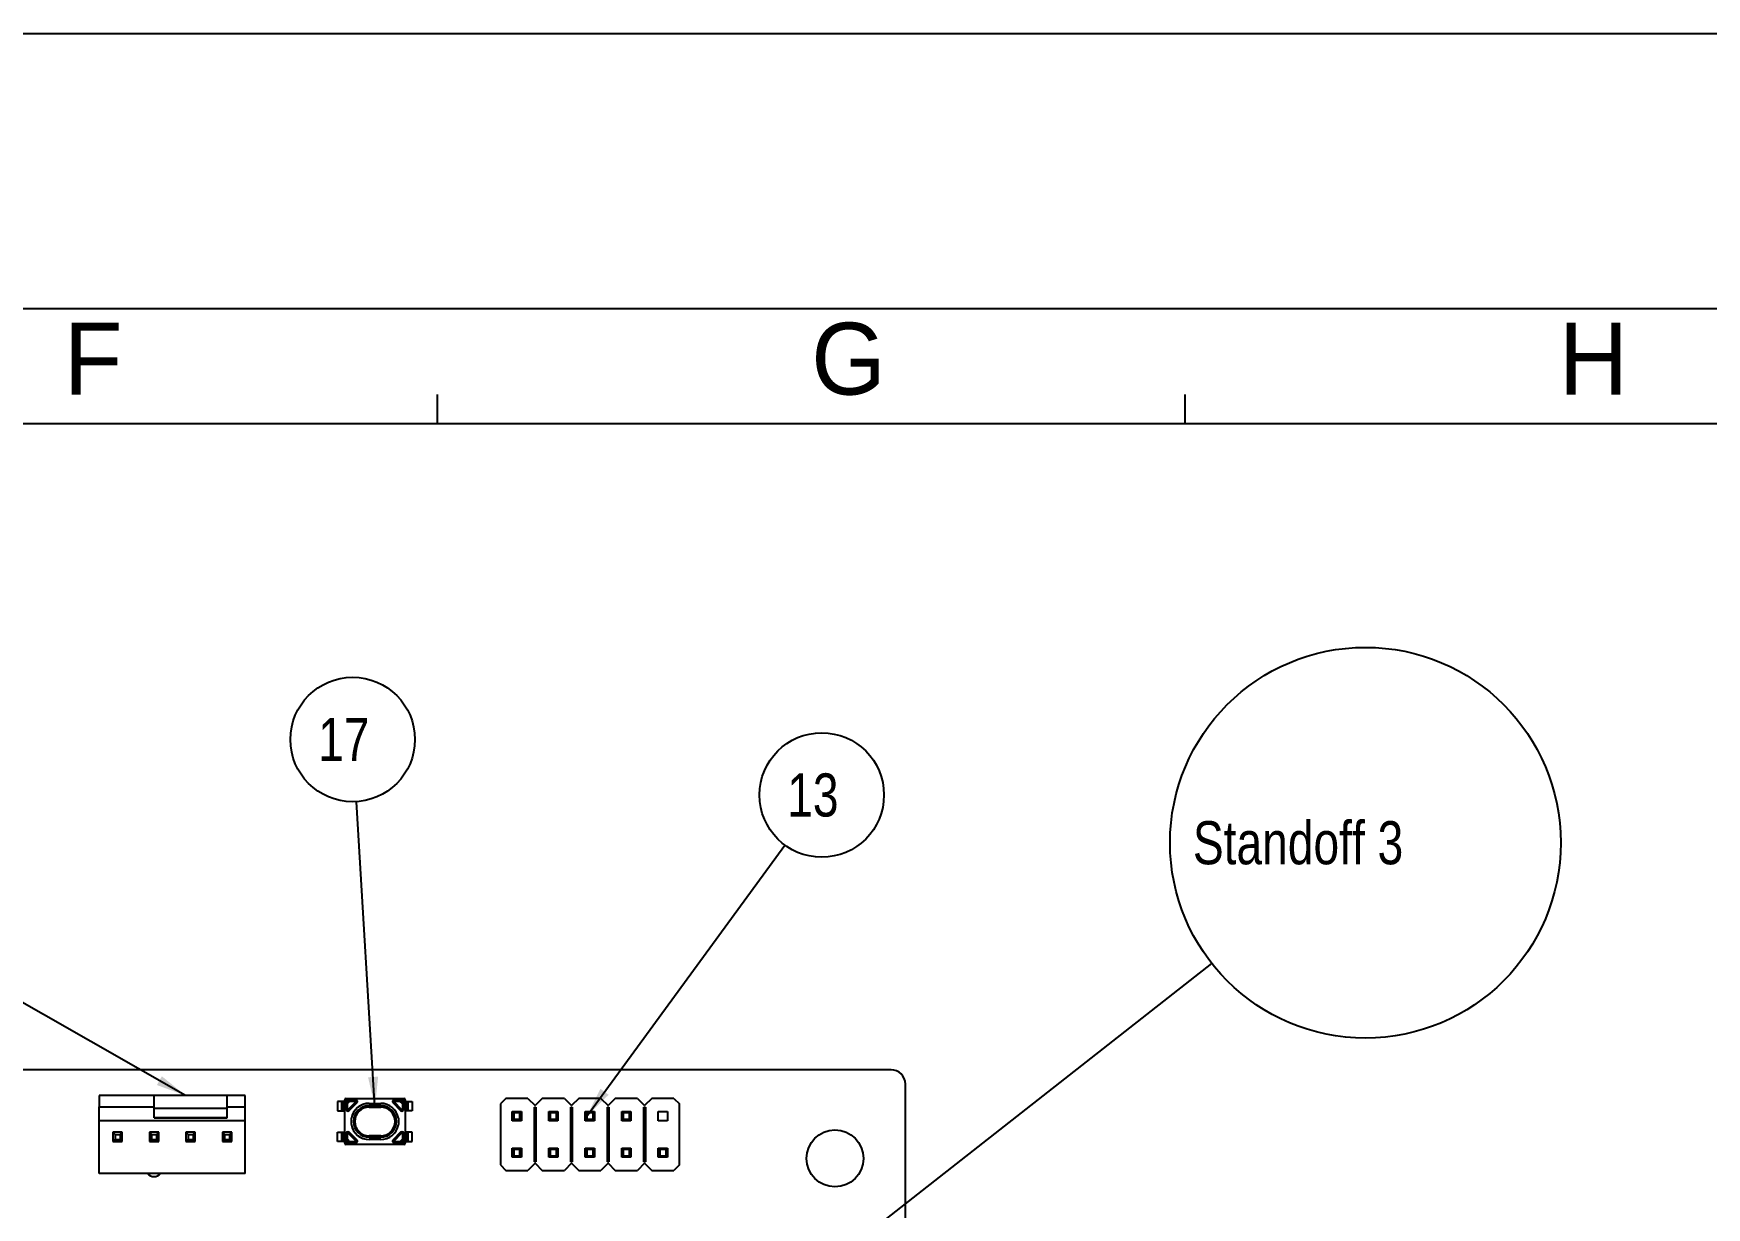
# Model space of a CAD drawing. Header units: millimetres. Extents: x 0 to 841, y 0 to 594.
# Drawn here: x 309.7 to 426.1, y 512.3 to 594 of the extents above; entities that cross this region are included whole.
import ezdxf

# ---------------------------------------------------------------- set-up
doc = ezdxf.new("R2010")
doc.units = ezdxf.units.MM
doc.header["$LTSCALE"] = 46.255
doc.layers.get('0').update_dxf_attribs({"linetype": 'CONTINUOUS'})
doc.layers.add('ASSEM_MEM', color=7, linetype='CONTINUOUS')
doc.layers.add('DETAIL', color=7, linetype='CONTINUOUS')
doc.styles.get("Standard").update_dxf_attribs({"font": 'txt', "width": 0.8})
doc.styles.add('TEXTSTYLE_2', font='txt')
doc.dimstyles.get("Standard").update_dxf_attribs({"dimtxt": 3, "dimasz": 2.1, "dimexe": 2, "dimexo": 1, "dimtad": 1, "dimzin": 0, "dimdsep": 46, "dimtxsty": 'STANDARD', "dimblk": '_FILLED', "dimblk1": '_FILLED', "dimblk2": '_FILLED', "dimcen": 0.09, "dimazin": 0, "dimtol": 1, "dimtp": 0.01, "dimtm": 0.01, "dimtfac": 1, "dimtofl": 0, "dimtmove": 0, "dimatfit": 3, "dimldrblk": '_FILLED', "dimfxl": 1, "dimtolj": 1, "dimtzin": 0, "dimarcsym": 0})

# ---------------------------------------------------------------- blocks, each defined once
blk = doc.blocks.new('_FILLED')
at = {"color": 0, "linetype": 'BYBLOCK'}
blk.add_solid([(0, 0), (-1, 0.167), (-1, -0.167)], dxfattribs=at)
blk = doc.blocks.new('BALLOON_BL16', base_point=(364.57, 541.03))
at = {"layer": 'DETAIL', "color": 7, "linetype": 'CONTINUOUS'}
blk.add_circle((364.57, 541.03), 4.33, dxfattribs=at)
at = {"layer": 'DETAIL', "color": 7, "linetype": 'CONTINUOUS', "insert": (362.17, 542.53), "char_height": 3, "width": 4.8, "attachment_point": 1, "line_spacing_factor": 0.9}
blk.add_mtext('13', dxfattribs=at)
blk = doc.blocks.new('BALLOON_BL19', base_point=(331.94, 544.89))
at = {"layer": 'DETAIL', "color": 7, "linetype": 'CONTINUOUS'}
blk.add_circle((331.94, 544.89), 4.33, dxfattribs=at)
at = {"layer": 'DETAIL', "color": 7, "linetype": 'CONTINUOUS', "insert": (329.54, 546.39), "char_height": 3, "width": 4.8, "attachment_point": 1, "line_spacing_factor": 0.9}
blk.add_mtext('17', dxfattribs=at)
blk = doc.blocks.new('BALLOON_BL23', base_point=(402.39, 537.71))
at = {"layer": 'DETAIL', "color": 7, "linetype": 'CONTINUOUS'}
blk.add_circle((402.39, 537.71), 13.59, dxfattribs=at)
at = {"layer": 'DETAIL', "color": 7, "linetype": 'CONTINUOUS', "insert": (390.39, 539.21), "char_height": 3, "width": 24, "attachment_point": 1, "line_spacing_factor": 0.9}
blk.add_mtext('Standoff 3', dxfattribs=at)

msp = doc.modelspace()

# ---------------------------------------------------------------- linework, layer by layer
at = {"color": 7, "linetype": 'CONTINUOUS'}
for p, q in [((0, 594), (841, 594)), ((16.34, 574.88), (819.34, 574.88)), ((337.84, 566.88), (337.84, 568.88)), ((389.84, 566.88), (389.84, 568.88)), ((25.84, 566.88), (809.34, 566.88))]:
    msp.add_line(p, q, dxfattribs=at)
at = {"layer": 'ASSEM_MEM', "color": 3, "linetype": 'CONTINUOUS'}
for p, q in [((369.39, 521.92), (201.39, 521.92)), ((370.39, 352.92), (370.39, 520.92))]:
    msp.add_line(p, q, dxfattribs=at)
at = {"layer": 'ASSEM_MEM', "color": 7, "linetype": 'CONTINUOUS'}
for p, q in [((314.31, 520.12), (314.31, 519.35)), ((324.47, 520.12), (314.31, 520.12)), ((314.31, 519.35), (318.12, 519.35)), ((314.31, 514.71), (314.31, 519.34)), ((318.12, 518.57), (318.12, 520.12)), ((318.12, 519.25), (323.2, 519.25)), ((323.2, 518.57), (323.2, 520.12)), ((323.2, 519.35), (324.47, 519.35)), ((324.47, 514.71), (324.47, 520.12)), ((330.89, 519.72), (330.89, 519.07)), ((331.39, 519.72), (330.89, 519.72)), ((335.59, 519.72), (336.09, 519.72)), ((336.09, 519.72), (336.09, 519.07)), ((342.59, 519.92), (342.22, 519.55)), ((342.22, 519.55), (342.22, 515.3)), ((344.13, 519.92), (342.59, 519.92)), ((344.13, 519.92), (344.63, 519.42)), ((344.58, 515.52), (344.58, 519.32)), ((344.58, 519.32), (344.68, 519.32)), ((345.13, 519.92), (344.63, 519.42)), ((344.68, 519.32), (344.68, 515.52)), ((346.67, 519.92), (345.13, 519.92)), ((346.67, 519.92), (347.17, 519.42)), ((347.12, 515.52), (347.12, 519.32)), ((347.12, 519.32), (347.22, 519.32)), ((347.67, 519.92), (347.17, 519.42)), ((347.22, 519.32), (347.22, 515.52)), ((349.21, 519.92), (347.67, 519.92)), ((349.21, 519.92), (349.71, 519.42)), ((349.66, 515.52), (349.66, 519.32)), ((349.66, 519.32), (349.76, 519.32)), ((350.21, 519.92), (349.71, 519.42)), ((349.76, 519.32), (349.76, 515.52)), ((351.75, 519.92), (350.21, 519.92)), ((351.75, 519.92), (352.25, 519.42)), ((352.2, 515.52), (352.2, 519.32)), ((352.2, 519.32), (352.3, 519.32)), ((352.75, 519.92), (352.25, 519.42)), ((352.3, 519.32), (352.3, 515.52)), ((354.29, 519.92), (352.75, 519.92)), ((354.29, 519.92), (354.67, 519.55)), ((354.67, 515.3), (354.67, 519.55)), ((324.47, 518.36), (314.31, 518.36)), ((318.12, 518.58), (323.2, 518.58)), ((323.2, 518.57), (318.12, 518.57)), ((330.89, 519.07), (331.39, 519.07)), ((336.09, 519.07), (335.59, 519.07)), ((343.04, 518.37), (343.04, 519.01)), ((343.04, 519.01), (343.68, 519.01)), ((343.14, 518.91), (343.04, 519.01)), ((343.04, 518.37), (343.14, 518.47)), ((343.68, 518.37), (343.04, 518.37)), ((343.14, 518.91), (343.14, 518.47)), ((343.58, 518.91), (343.14, 518.91)), ((343.14, 518.47), (343.58, 518.47)), ((343.68, 519.01), (343.58, 518.91)), ((343.58, 518.47), (343.58, 518.91)), ((343.58, 518.47), (343.68, 518.37)), ((343.68, 519.01), (343.68, 518.37)), ((345.58, 518.37), (345.58, 519.01)), ((345.58, 519.01), (346.22, 519.01)), ((345.68, 518.91), (345.58, 519.01)), ((345.58, 518.37), (345.68, 518.47)), ((346.22, 518.37), (345.58, 518.37)), ((345.68, 518.91), (345.68, 518.47)), ((346.12, 518.91), (345.68, 518.91)), ((345.68, 518.47), (346.12, 518.47)), ((346.22, 519.01), (346.12, 518.91)), ((346.12, 518.47), (346.12, 518.91)), ((346.12, 518.47), (346.22, 518.37)), ((346.22, 519.01), (346.22, 518.37)), ((348.12, 518.37), (348.12, 519.01)), ((348.12, 519.01), (348.76, 519.01)), ((348.22, 518.91), (348.12, 519.01)), ((348.12, 518.37), (348.22, 518.47)), ((348.76, 518.37), (348.12, 518.37)), ((348.22, 518.91), (348.22, 518.47)), ((348.66, 518.91), (348.22, 518.91)), ((348.22, 518.47), (348.66, 518.47)), ((348.76, 519.01), (348.66, 518.91)), ((348.66, 518.47), (348.66, 518.91)), ((348.66, 518.47), (348.76, 518.37)), ((348.76, 519.01), (348.76, 518.37)), ((350.66, 518.37), (350.66, 519.01)), ((350.66, 519.01), (351.3, 519.01)), ((350.76, 518.91), (350.66, 519.01)), ((350.66, 518.37), (350.76, 518.47)), ((351.3, 518.37), (350.66, 518.37)), ((350.76, 518.91), (350.76, 518.47)), ((351.2, 518.91), (350.76, 518.91)), ((350.76, 518.47), (351.2, 518.47)), ((351.3, 519.01), (351.2, 518.91)), ((351.2, 518.47), (351.2, 518.91)), ((351.2, 518.47), (351.3, 518.37)), ((351.3, 519.01), (351.3, 518.37)), ((353.2, 518.37), (353.2, 519.01)), ((353.2, 519.01), (353.84, 519.01)), ((353.84, 518.37), (353.2, 518.37)), ((353.84, 519.01), (353.84, 518.37)), ((315.26, 517.57), (315.26, 516.92)), ((315.91, 517.57), (315.26, 517.57)), ((315.41, 517.42), (315.26, 517.57)), ((315.26, 516.92), (315.41, 517.07)), ((315.26, 516.92), (315.91, 516.92)), ((315.41, 517.42), (315.41, 517.07)), ((315.41, 517.42), (315.76, 517.42)), ((315.41, 517.07), (315.76, 517.07)), ((315.91, 517.57), (315.76, 517.42)), ((315.76, 517.42), (315.76, 517.07)), ((315.91, 516.92), (315.76, 517.07)), ((315.91, 516.92), (315.91, 517.57)), ((317.8, 517.57), (317.8, 516.92)), ((318.45, 517.57), (317.8, 517.57)), ((317.95, 517.42), (317.8, 517.57)), ((317.8, 516.92), (317.95, 517.07)), ((317.8, 516.92), (318.45, 516.92)), ((317.95, 517.42), (317.95, 517.07)), ((317.95, 517.42), (318.3, 517.42)), ((317.95, 517.07), (318.3, 517.07)), ((318.45, 517.57), (318.3, 517.42)), ((318.3, 517.42), (318.3, 517.07)), ((318.45, 516.92), (318.3, 517.07)), ((318.45, 516.92), (318.45, 517.57)), ((320.34, 517.57), (320.34, 516.92)), ((320.99, 517.57), (320.34, 517.57)), ((320.49, 517.42), (320.34, 517.57)), ((320.34, 516.92), (320.49, 517.07)), ((320.34, 516.92), (320.99, 516.92)), ((320.49, 517.42), (320.49, 517.07)), ((320.49, 517.42), (320.84, 517.42)), ((320.49, 517.07), (320.84, 517.07)), ((320.99, 517.57), (320.84, 517.42)), ((320.84, 517.42), (320.84, 517.07)), ((320.99, 516.92), (320.84, 517.07)), ((320.99, 516.92), (320.99, 517.57)), ((322.88, 517.57), (322.88, 516.92)), ((323.53, 517.57), (322.88, 517.57)), ((323.03, 517.42), (322.88, 517.57)), ((322.88, 516.92), (323.03, 517.07)), ((322.88, 516.92), (323.53, 516.92)), ((323.03, 517.42), (323.03, 517.07)), ((323.03, 517.42), (323.38, 517.42)), ((323.03, 517.07), (323.38, 517.07)), ((323.53, 517.57), (323.38, 517.42)), ((323.38, 517.42), (323.38, 517.07)), ((323.53, 516.92), (323.38, 517.07)), ((323.53, 516.92), (323.53, 517.57)), ((330.89, 516.92), (330.89, 517.57)), ((330.89, 517.57), (331.39, 517.57)), ((331.39, 516.92), (330.89, 516.92)), ((336.09, 517.57), (335.59, 517.57)), ((335.59, 516.92), (336.09, 516.92)), ((336.09, 516.92), (336.09, 517.57)), ((343.04, 515.83), (343.04, 516.47)), ((343.04, 516.47), (343.68, 516.47)), ((343.04, 516.47), (343.14, 516.37)), ((343.14, 515.93), (343.04, 515.83)), ((343.68, 515.83), (343.04, 515.83)), ((343.14, 516.37), (343.14, 515.93)), ((343.58, 516.37), (343.14, 516.37)), ((343.14, 515.93), (343.58, 515.93)), ((343.58, 516.37), (343.68, 516.47)), ((343.58, 515.93), (343.58, 516.37)), ((343.68, 515.83), (343.58, 515.93)), ((343.68, 516.47), (343.68, 515.83)), ((345.58, 515.83), (345.58, 516.47)), ((345.58, 516.47), (346.22, 516.47)), ((345.68, 516.37), (345.58, 516.47)), ((345.68, 515.93), (345.58, 515.83)), ((346.22, 515.83), (345.58, 515.83)), ((345.68, 516.37), (345.68, 515.93)), ((346.12, 516.37), (345.68, 516.37)), ((345.68, 515.93), (346.12, 515.93)), ((346.22, 516.47), (346.12, 516.37)), ((346.12, 515.93), (346.12, 516.37)), ((346.22, 515.83), (346.12, 515.93)), ((346.22, 516.47), (346.22, 515.83)), ((348.12, 515.83), (348.12, 516.47)), ((348.12, 516.47), (348.76, 516.47)), ((348.22, 516.37), (348.12, 516.47)), ((348.22, 515.93), (348.12, 515.83)), ((348.76, 515.83), (348.12, 515.83)), ((348.22, 516.37), (348.22, 515.93)), ((348.66, 516.37), (348.22, 516.37)), ((348.22, 515.93), (348.66, 515.93)), ((348.76, 516.47), (348.66, 516.37)), ((348.66, 515.93), (348.66, 516.37)), ((348.76, 515.83), (348.66, 515.93)), ((348.76, 516.47), (348.76, 515.83)), ((350.66, 515.83), (350.66, 516.47)), ((350.66, 516.47), (351.3, 516.47)), ((350.66, 516.47), (350.76, 516.37)), ((350.76, 515.93), (350.66, 515.83)), ((351.3, 515.83), (350.66, 515.83)), ((350.76, 516.37), (350.76, 515.93)), ((351.2, 516.37), (350.76, 516.37)), ((350.76, 515.93), (351.2, 515.93)), ((351.3, 516.47), (351.2, 516.37)), ((351.2, 515.93), (351.2, 516.37)), ((351.3, 515.83), (351.2, 515.93)), ((351.3, 516.47), (351.3, 515.83)), ((353.2, 515.83), (353.2, 516.47)), ((353.2, 516.47), (353.84, 516.47)), ((353.2, 516.47), (353.3, 516.37)), ((353.2, 515.83), (353.3, 515.93)), ((353.84, 515.83), (353.2, 515.83)), ((353.3, 516.37), (353.3, 515.93)), ((353.74, 516.37), (353.3, 516.37)), ((353.3, 515.93), (353.74, 515.93)), ((353.84, 516.47), (353.74, 516.37)), ((353.74, 515.93), (353.74, 516.37)), ((353.74, 515.93), (353.84, 515.83)), ((353.84, 516.47), (353.84, 515.83)), ((324.47, 514.71), (314.31, 514.71)), ((342.22, 515.3), (342.59, 514.92)), ((342.59, 514.92), (344.13, 514.92)), ((344.63, 515.42), (344.13, 514.92)), ((344.68, 515.52), (344.58, 515.52)), ((344.63, 515.42), (345.13, 514.92)), ((345.13, 514.92), (346.67, 514.92)), ((347.17, 515.42), (346.67, 514.92)), ((347.22, 515.52), (347.12, 515.52)), ((347.17, 515.42), (347.67, 514.92)), ((347.67, 514.92), (349.21, 514.92)), ((349.71, 515.42), (349.21, 514.92)), ((349.76, 515.52), (349.66, 515.52)), ((349.71, 515.42), (350.21, 514.92)), ((350.21, 514.92), (351.75, 514.92)), ((352.25, 515.42), (351.75, 514.92)), ((352.3, 515.52), (352.2, 515.52)), ((352.25, 515.42), (352.75, 514.92)), ((352.75, 514.92), (354.29, 514.92)), ((354.67, 515.3), (354.29, 514.92))]:
    msp.add_line(p, q, dxfattribs=at)
at = {"layer": 'ASSEM_MEM', "color": 5, "linetype": 'CONTINUOUS'}
for p, q in [((331.19, 519.12), (331.19, 519.68)), ((331.19, 519.68), (331.39, 519.68)), ((331.19, 519.12), (331.39, 519.12)), ((331.29, 519.12), (331.29, 519.68)), ((331.38, 519.68), (331.38, 519.12)), ((331.39, 516.82), (331.39, 519.82)), ((331.39, 519.18), (331.47, 519.18)), ((331.44, 519.18), (331.44, 519.91)), ((331.47, 519.64), (331.47, 519.65)), ((331.47, 519.18), (331.47, 519.64)), ((331.47, 519.56), (331.57, 519.56)), ((331.57, 519.18), (331.47, 519.18)), ((331.49, 519.92), (335.49, 519.92)), ((331.49, 519.74), (331.49, 519.74)), ((331.69, 519.81), (331.5, 519.63)), ((331.5, 519.71), (331.5, 519.63)), ((331.57, 519.56), (331.5, 519.63)), ((331.5, 519.11), (331.57, 519.18)), ((331.5, 519.11), (331.54, 519.06)), ((331.53, 519.79), (331.51, 519.76)), ((331.55, 519.8), (331.53, 519.79)), ((331.54, 519.06), (332.25, 519.77)), ((331.57, 519.82), (331.57, 519.82)), ((331.75, 519.74), (331.57, 519.56)), ((331.57, 519.18), (331.57, 519.56)), ((331.68, 519.06), (331.57, 519.18)), ((331.69, 519.81), (331.6, 519.81)), ((331.64, 519.84), (331.67, 519.84)), ((331.67, 519.84), (331.67, 519.84)), ((331.67, 519.84), (332.14, 519.84)), ((331.68, 519.06), (332.25, 519.63)), ((331.69, 519.81), (331.75, 519.74)), ((331.75, 519.74), (331.75, 519.84)), ((331.75, 519.74), (332.14, 519.74)), ((332.13, 519.84), (332.13, 519.92)), ((332.14, 519.84), (332.14, 519.74)), ((332.14, 519.74), (332.21, 519.82)), ((332.25, 519.63), (332.14, 519.74)), ((332.25, 519.77), (332.21, 519.82)), ((333.09, 519.58), (333.89, 519.58)), ((333.09, 519.32), (333.09, 519.42)), ((333.89, 519.42), (333.09, 519.42)), ((333.09, 519.32), (333.89, 519.32)), ((333.89, 519.42), (333.89, 519.32)), ((334.77, 519.82), (334.73, 519.77)), ((335.44, 519.06), (334.73, 519.77)), ((334.73, 519.63), (334.84, 519.74)), ((334.73, 519.63), (335.3, 519.06)), ((334.77, 519.82), (334.84, 519.74)), ((334.84, 519.74), (334.84, 519.84)), ((334.84, 519.84), (335.31, 519.84)), ((334.84, 519.74), (335.23, 519.74)), ((334.85, 519.92), (334.85, 519.84)), ((335.23, 519.84), (335.23, 519.74)), ((335.23, 519.74), (335.29, 519.81)), ((335.41, 519.56), (335.23, 519.74)), ((335.38, 519.81), (335.29, 519.81)), ((335.48, 519.63), (335.29, 519.81)), ((335.3, 519.06), (335.41, 519.18)), ((335.31, 519.84), (335.31, 519.84)), ((335.41, 519.82), (335.41, 519.82)), ((335.48, 519.63), (335.41, 519.56)), ((335.41, 519.56), (335.41, 519.18)), ((335.41, 519.56), (335.51, 519.56)), ((335.51, 519.18), (335.41, 519.18)), ((335.41, 519.18), (335.48, 519.11)), ((335.45, 519.79), (335.43, 519.8)), ((335.44, 519.06), (335.48, 519.11)), ((335.47, 519.76), (335.45, 519.79)), ((335.48, 519.74), (335.49, 519.74)), ((335.48, 519.63), (335.48, 519.71)), ((335.51, 519.67), (335.51, 519.64)), ((335.51, 519.65), (335.51, 519.64)), ((335.51, 519.18), (335.51, 519.64)), ((335.51, 519.18), (335.59, 519.18)), ((335.54, 519.18), (335.54, 519.91)), ((335.59, 519.82), (335.59, 516.82)), ((335.59, 519.68), (335.79, 519.68)), ((335.59, 519.12), (335.79, 519.12)), ((335.6, 519.12), (335.6, 519.68)), ((335.69, 519.12), (335.69, 519.68)), ((335.79, 519.12), (335.79, 519.68)), ((331.85, 518.11), (331.85, 518.54)), ((335.13, 518.54), (335.13, 518.11)), ((331.19, 516.97), (331.19, 517.53)), ((331.19, 517.53), (331.39, 517.53)), ((331.19, 516.97), (331.39, 516.97)), ((331.29, 516.97), (331.29, 517.53)), ((331.38, 517.53), (331.38, 516.97)), ((331.47, 517.46), (331.39, 517.46)), ((331.44, 516.74), (331.44, 517.46)), ((331.47, 517.01), (331.47, 517.47)), ((331.47, 517.47), (331.57, 517.47)), ((331.57, 517.09), (331.47, 517.09)), ((331.47, 517), (331.47, 517.01)), ((331.47, 516.98), (331.47, 517.01)), ((331.49, 516.91), (331.49, 516.91)), ((331.54, 517.59), (331.5, 517.54)), ((331.57, 517.47), (331.5, 517.54)), ((331.5, 517.02), (331.57, 517.09)), ((331.5, 517.02), (331.5, 516.94)), ((331.5, 517.02), (331.69, 516.84)), ((331.51, 516.89), (331.53, 516.86)), ((331.53, 516.86), (331.55, 516.85)), ((332.25, 516.88), (331.54, 517.59)), ((331.57, 517.47), (331.68, 517.59)), ((331.57, 517.09), (331.57, 517.47)), ((331.57, 517.09), (331.75, 516.91)), ((331.57, 516.83), (331.57, 516.83)), ((331.6, 516.84), (331.69, 516.84)), ((331.67, 516.81), (332.14, 516.81)), ((331.67, 516.81), (331.67, 516.81)), ((332.25, 517.02), (331.68, 517.59)), ((331.75, 516.91), (331.69, 516.84)), ((331.75, 516.81), (331.75, 516.91)), ((332.14, 516.91), (331.75, 516.91)), ((332.13, 516.72), (332.13, 516.81)), ((332.14, 516.91), (332.25, 517.02)), ((332.14, 516.91), (332.14, 516.81)), ((332.21, 516.83), (332.14, 516.91)), ((332.21, 516.83), (332.25, 516.88)), ((333.09, 517.22), (333.09, 517.32)), ((333.89, 517.32), (333.09, 517.32)), ((333.09, 517.22), (333.89, 517.22)), ((333.89, 517.06), (333.09, 517.06)), ((333.89, 517.32), (333.89, 517.22)), ((335.3, 517.59), (334.73, 517.02)), ((334.73, 516.88), (335.44, 517.59)), ((334.84, 516.91), (334.73, 517.02)), ((334.73, 516.88), (334.77, 516.83)), ((334.84, 516.91), (334.77, 516.83)), ((334.84, 516.81), (334.84, 516.91)), ((335.23, 516.91), (334.84, 516.91)), ((334.84, 516.81), (335.31, 516.81)), ((334.85, 516.81), (334.85, 516.72)), ((335.23, 516.91), (335.41, 517.09)), ((335.23, 516.91), (335.23, 516.81)), ((335.29, 516.84), (335.23, 516.91)), ((335.29, 516.84), (335.48, 517.02)), ((335.29, 516.84), (335.38, 516.84)), ((335.41, 517.47), (335.3, 517.59)), ((335.33, 516.81), (335.31, 516.81)), ((335.31, 516.81), (335.31, 516.81)), ((335.48, 517.54), (335.41, 517.47)), ((335.41, 517.47), (335.41, 517.09)), ((335.41, 517.47), (335.51, 517.47)), ((335.51, 517.09), (335.41, 517.09)), ((335.41, 517.09), (335.48, 517.02)), ((335.41, 516.83), (335.41, 516.83)), ((335.43, 516.85), (335.45, 516.86)), ((335.48, 517.54), (335.44, 517.59)), ((335.45, 516.86), (335.47, 516.89)), ((335.48, 516.94), (335.48, 517.02)), ((335.49, 516.91), (335.48, 516.91)), ((335.51, 517.01), (335.51, 517.47)), ((335.59, 517.46), (335.51, 517.46)), ((335.51, 517.01), (335.51, 517)), ((335.54, 516.74), (335.54, 517.46)), ((335.59, 517.53), (335.79, 517.53)), ((335.59, 516.97), (335.79, 516.97)), ((335.6, 516.97), (335.6, 517.53)), ((335.69, 516.97), (335.69, 517.53)), ((335.79, 516.97), (335.79, 517.53)), ((335.49, 516.72), (331.49, 516.72))]:
    msp.add_line(p, q, dxfattribs=at)
for points in [[(331.47, 519.64), (331.47, 519.67), (331.48, 519.69), (331.5, 519.71)], [(331.5, 519.63), (331.48, 519.61), (331.47, 519.59), (331.47, 519.56)], [(331.49, 519.74), (331.5, 519.76), (331.52, 519.77), (331.53, 519.79)], [(331.51, 519.76), (331.51, 519.76), (331.5, 519.75), (331.49, 519.74)], [(331.51, 519.76), (331.51, 519.75), (331.51, 519.75), (331.51, 519.74), (331.5, 519.73), (331.5, 519.73), (331.5, 519.72), (331.5, 519.71)], [(331.53, 519.79), (331.54, 519.8), (331.56, 519.81), (331.57, 519.82)], [(331.57, 519.82), (331.57, 519.81), (331.56, 519.81), (331.55, 519.8)], [(331.6, 519.81), (331.59, 519.81), (331.59, 519.81), (331.58, 519.81), (331.57, 519.81), (331.57, 519.81), (331.56, 519.8), (331.55, 519.8)], [(331.6, 519.81), (331.62, 519.83), (331.64, 519.84)], [(331.75, 519.84), (331.73, 519.84), (331.71, 519.83), (331.69, 519.81)], [(335.29, 519.81), (335.27, 519.83), (335.25, 519.84), (335.23, 519.84)], [(335.31, 519.84), (335.33, 519.84), (335.36, 519.83), (335.38, 519.81)], [(335.43, 519.8), (335.42, 519.8), (335.41, 519.81), (335.41, 519.81), (335.4, 519.81), (335.39, 519.81), (335.39, 519.81), (335.38, 519.81)], [(335.41, 519.82), (335.42, 519.81), (335.44, 519.8), (335.45, 519.79)], [(335.41, 519.82), (335.41, 519.81), (335.42, 519.81), (335.43, 519.8)], [(335.45, 519.79), (335.46, 519.77), (335.48, 519.76), (335.48, 519.74)], [(335.48, 519.71), (335.48, 519.72), (335.48, 519.73), (335.48, 519.73), (335.47, 519.74), (335.47, 519.75), (335.47, 519.75), (335.47, 519.76)], [(335.47, 519.76), (335.47, 519.76), (335.48, 519.75), (335.48, 519.74)], [(335.48, 519.71), (335.49, 519.69), (335.51, 519.67)], [(335.51, 519.56), (335.51, 519.59), (335.49, 519.61), (335.48, 519.63)], [(331.47, 517.09), (331.47, 517.06), (331.48, 517.04), (331.5, 517.02)], [(331.5, 516.94), (331.48, 516.96), (331.47, 516.98)], [(331.53, 516.86), (331.52, 516.88), (331.5, 516.89), (331.49, 516.91)], [(331.51, 516.89), (331.51, 516.89), (331.5, 516.9), (331.49, 516.91)], [(331.5, 516.94), (331.5, 516.93), (331.5, 516.92), (331.5, 516.92), (331.51, 516.91), (331.51, 516.9), (331.51, 516.9), (331.51, 516.89)], [(331.57, 516.83), (331.56, 516.84), (331.54, 516.85), (331.53, 516.86)], [(331.55, 516.85), (331.56, 516.85), (331.57, 516.84), (331.57, 516.84), (331.58, 516.84), (331.59, 516.84), (331.59, 516.84), (331.6, 516.84)], [(331.57, 516.83), (331.57, 516.84), (331.56, 516.84), (331.55, 516.85)], [(331.67, 516.81), (331.64, 516.81), (331.62, 516.82), (331.6, 516.84)], [(331.69, 516.84), (331.71, 516.82), (331.73, 516.81), (331.75, 516.81)], [(335.23, 516.81), (335.25, 516.81), (335.27, 516.82), (335.29, 516.84)], [(335.38, 516.84), (335.36, 516.82), (335.33, 516.81)], [(335.38, 516.84), (335.39, 516.84), (335.39, 516.84), (335.4, 516.84), (335.41, 516.84), (335.41, 516.84), (335.42, 516.85), (335.43, 516.85)], [(335.45, 516.86), (335.44, 516.85), (335.42, 516.84), (335.41, 516.83)], [(335.41, 516.83), (335.41, 516.84), (335.42, 516.84), (335.43, 516.85)], [(335.48, 516.91), (335.48, 516.89), (335.46, 516.88), (335.45, 516.86)], [(335.47, 516.89), (335.47, 516.9), (335.47, 516.9), (335.47, 516.91), (335.48, 516.92), (335.48, 516.92), (335.48, 516.93), (335.48, 516.94)], [(335.47, 516.89), (335.47, 516.89), (335.48, 516.9), (335.48, 516.91)], [(335.48, 517.02), (335.49, 517.04), (335.51, 517.06), (335.51, 517.09)], [(335.51, 517.01), (335.51, 516.98), (335.5, 516.96), (335.48, 516.94)]]:
    msp.add_lwpolyline(points, dxfattribs=at)
at = {"layer": 'ASSEM_MEM', "color": 3, "linetype": 'CONTINUOUS'}
msp.add_circle((365.49, 515.75), 1.98, dxfattribs=at)
msp.add_arc((369.39, 520.92), 1, 0, 90, dxfattribs=at)
at = {"layer": 'ASSEM_MEM', "color": 5, "linetype": 'CONTINUOUS'}
for centre, radius, start, end in [((331.49, 519.82), 0.1, 90, 180), ((331.67, 519.64), 0.2, 151.5114, 179.4351), ((331.57, 519.18), 0.1, 180, 225), ((331.67, 519.64), 0.2, 90.5653, 118.4881), ((333.09, 518.32), 1.26, 90, 169.3451), ((333.09, 518.32), 1.1, 90, 270), ((333.09, 518.32), 1, 90, 270), ((332.14, 519.74), 0.1, 45, 90), ((332.18, 519.7), 0.1, 315, 45), ((333.89, 518.32), 1.26, 10.6549, 90), ((333.89, 518.32), 1.1, 270, 90), ((333.89, 518.32), 1, 270, 90), ((334.8, 519.7), 0.1, 135, 225), ((334.84, 519.74), 0.1, 90, 135), ((335.31, 519.64), 0.2, 61.5185, 89.4248), ((335.41, 519.18), 0.1, 315, 360), ((335.49, 519.82), 0.1, 0, 90), ((335.31, 519.64), 0.2, 0.5757, 28.4811), ((331.61, 519.14), 0.1, 225, 315), ((331.95, 518.54), 0.1, 169.3451, 180), ((331.95, 518.11), 0.1, 180, 190.6549), ((333.09, 518.32), 1.26, 190.6549, 270), ((333.89, 518.32), 1.26, 270, 349.3451), ((335.03, 518.54), 0.1, 0, 10.6549), ((335.03, 518.11), 0.1, 349.3451, 360), ((335.37, 519.14), 0.1, 225, 315), ((331.49, 516.82), 0.1, 180, 270), ((331.57, 517.47), 0.1, 135, 180), ((331.67, 517.01), 0.2, 180.5757, 208.4811), ((331.61, 517.51), 0.1, 45, 135), ((331.67, 517.01), 0.2, 241.5185, 269.4248), ((332.14, 516.91), 0.1, 270, 315), ((332.18, 516.95), 0.1, 315, 45), ((334.8, 516.95), 0.1, 135, 225), ((334.84, 516.91), 0.1, 225, 270), ((335.37, 517.51), 0.1, 45, 135), ((335.31, 517.01), 0.2, 270.5653, 298.4881), ((335.41, 517.47), 0.1, 0, 45), ((335.31, 517.01), 0.2, 331.5114, 359.4351), ((335.49, 516.82), 0.1, 270, 360)]:
    msp.add_arc(centre, radius, start, end, dxfattribs=at)
at = {"layer": 'ASSEM_MEM', "color": 7, "linetype": 'CONTINUOUS'}
msp.add_arc((318.12, 515.06), 0.575, 217.5042, 322.4958, dxfattribs=at)

# ---------------------------------------------------------------- block references
at = {"layer": 'DETAIL', "color": 7, "linetype": 'CONTINUOUS'}
for name, p in [('BALLOON_BL23', (402.39, 537.71)), ('BALLOON_BL19', (331.94, 544.89)), ('BALLOON_BL16', (364.57, 541.03))]:
    msp.add_blockref(name, p, dxfattribs=at)

# ---------------------------------------------------------------- texts
at = {"color": 7, "linetype": 'CONTINUOUS', "char_height": 5, "width": 5, "attachment_point": 1, "line_spacing_factor": 0.9, "style": 'TEXTSTYLE_2'}
for s, insert in [('F', (311.84, 573.88)), ('G', (363.84, 573.88)), ('H', (415.84, 573.88))]:
    msp.add_mtext(s, dxfattribs=dict(at, insert=insert))

# ---------------------------------------------------------------- leaders
at = {"layer": 'DETAIL', "color": 7, "linetype": 'CONTINUOUS'}
for points in [[(320.32, 520.12), (272.68, 547.24)], [(333.49, 519.32), (332.2, 540.56)], [(348.22, 518.69), (362.01, 537.53)], [(359.52, 504.07), (391.7, 529.32)]]:
    msp.add_leader(points, dimstyle='STANDARD', override={"dimtad": 0}, dxfattribs=at)

doc.saveas('drawing.dxf')
